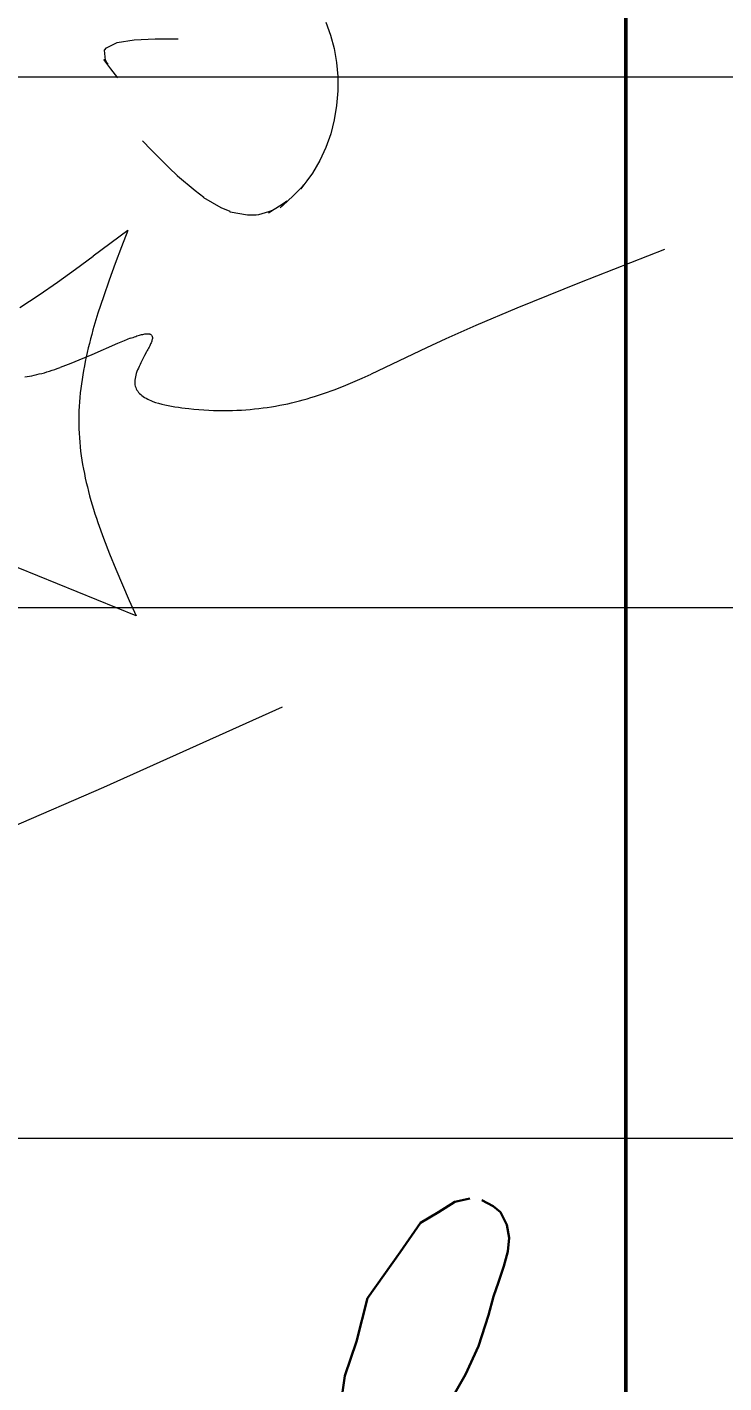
# Model space of a CAD drawing. Header units: millimetres. Extents: x 30169 to 203393, y 1026 to 13462.
# Drawn here: x 121767 to 122030, y 1534 to 2045 of the extents above; entities that cross this region are included whole.
import ezdxf
from ezdxf import colors
from ezdxf.entities.mleader import LeaderData, LeaderLine
from ezdxf.math import Vec2, Vec3

# ---------------------------------------------------------------- set-up
doc = ezdxf.new("R2010")
doc.units = ezdxf.units.MM
for name, color, linetype, lineweight in [('4.4.4._Сэндвич', 252, 'Continuous', 53), ('5', 7, 'Continuous', 13), ('RC-Выноски', 7, 'Continuous', 0)]:
    doc.layers.add(name, color=color, linetype=linetype, lineweight=lineweight)
doc.layers.add('STANDARD', color=18, linetype='Continuous', lineweight=25, true_color=0x000000)
doc.styles.add('RubezhCAD', font='arial.ttf', dxfattribs={"width": 0.8})

# ---------------------------------------------------------------- blocks, each defined once
blk = doc.blocks.new('подпись Громов')
at = {"color": 0, "lineweight": 30, "ltscale": 1000}
for p, q in [((4.928, 4.827), (4.521, 4.736)), ((3.946, 4.683), (3.615, 4.571)), ((4.283, 4.683), (3.946, 4.683)), ((4.521, 4.736), (4.283, 4.683)), ((3.615, 4.571), (3.294, 4.462)), ((3.294, 4.462), (2.816, 4.287)), ((3.294, 4.462), (3.197, 4.287)), ((2.816, 4.287), (2.488, 4.092)), ((3.197, 4.287), (3.092, 4.153)), ((12.945, 4.235), (13.098, 4.328)), ((13.098, 4.328), (13.235, 4.361)), ((13.346, 4.346), (13.453, 4.29)), ((13.453, 4.29), (13.521, 4.234)), ((3.092, 4.153), (3.005, 4.005)), ((12.777, 4.134), (12.945, 4.235)), ((13.521, 4.234), (13.58, 4.117)), ((2.488, 4.092), (2.041, 3.96)), ((12.588, 3.864), (12.777, 4.134)), ((13.58, 4.117), (13.602, 3.995)), ((2.041, 3.96), (1.877, 3.777)), ((3.005, 4.005), (2.957, 3.864)), ((13.602, 3.995), (13.587, 3.868)), ((1.877, 3.777), (1.808, 3.648)), ((2.957, 3.864), (2.937, 3.7)), ((12.286, 3.435), (12.588, 3.864)), ((13.587, 3.868), (13.55, 3.732)), ((1.808, 3.648), (1.789, 3.509)), ((2.937, 3.7), (2.881, 3.462)), ((13.55, 3.732), (13.502, 3.584)), ((3.959, 3.556), (3.662, 3.491)), ((4.257, 3.556), (3.959, 3.556)), ((4.637, 3.415), (4.257, 3.556)), ((13.502, 3.584), (13.454, 3.45)), ((1.789, 3.509), (1.803, 3.332)), ((2.881, 3.462), (2.823, 3.218)), ((3.236, 3.398), (2.909, 3.171)), ((3.662, 3.491), (3.236, 3.398)), ((12.184, 3.034), (12.286, 3.435)), ((13.454, 3.45), (13.408, 3.278)), ((1.803, 3.332), (1.862, 3.232)), ((13.408, 3.278), (13.317, 2.992)), ((1.862, 3.232), (1.927, 3.195)), ((1.927, 3.195), (1.988, 3.159)), ((2.909, 3.171), (2.578, 2.863)), ((2.823, 3.218), (2.756, 2.936)), ((12.076, 2.714), (12.184, 3.034)), ((2.756, 2.936), (2.702, 2.598)), ((13.317, 2.992), (13.197, 2.728)), ((2.578, 2.863), (2.241, 2.548)), ((12.039, 2.456), (12.076, 2.714)), ((13.197, 2.728), (13.061, 2.49)), ((2.241, 2.548), (2.096, 2.181)), ((2.702, 2.598), (2.595, 2.248)), ((11.995, 2.113), (12.039, 2.456)), ((12.936, 2.39), (12.781, 2.178)), ((13.061, 2.49), (12.936, 2.39)), ((4.217, 2.213), (4.448, 2.303)), ((4.448, 2.303), (4.661, 2.303)), ((4.661, 2.303), (4.878, 2.268)), ((4.878, 2.268), (5.013, 2.181)), ((6.281, 2.263), (6.621, 2.347)), ((6.621, 2.347), (6.934, 2.273)), ((6.934, 2.273), (7.106, 2.086)), ((10.079, 2.117), (10.265, 2.286)), ((10.265, 2.286), (10.537, 2.286)), ((10.537, 2.286), (10.865, 2.217)), ((2.096, 2.181), (2.096, 1.84)), ((2.595, 2.248), (2.427, 1.7)), ((3.88, 2.083), (4.217, 2.213)), ((5.013, 2.181), (5.079, 2.062)), ((5.979, 2.044), (6.281, 2.263)), ((7.828, 2.003), (8.023, 2.212)), ((8.023, 2.212), (8.079, 0.723)), ((10.865, 2.217), (10.977, 2.041)), ((12.781, 2.178), (12.495, 1.926)), ((3.609, 1.873), (3.88, 2.083)), ((5.079, 2.062), (5.18, 1.881)), ((5.792, 1.798), (5.934, 2.022)), ((7.106, 2.086), (7.18, 1.868)), ((8.713, 1.858), (8.937, 2.11)), ((8.937, 2.11), (9.002, 0.313)), ((9.88, 1.936), (10.079, 2.117)), ((10.977, 2.041), (11.047, 1.724)), ((11.945, 1.897), (11.995, 2.113)), ((12.813, 2.073), (12.667, 2.053)), ((12.894, 2.073), (12.813, 2.073)), ((13.04, 2.036), (12.894, 2.073)), ((13.112, 1.978), (13.04, 2.036)), ((7.647, 1.808), (7.828, 2.003)), ((9.763, 1.531), (9.88, 1.936)), ((11.945, 1.627), (11.945, 1.897)), ((12.495, 1.926), (12.261, 1.721)), ((13.219, 1.893), (13.112, 1.978)), ((13.288, 1.782), (13.219, 1.893)), ((2.096, 1.84), (2.156, 1.673)), ((3.485, 1.656), (3.609, 1.873)), ((5.18, 1.881), (5.206, 1.797)), ((5.206, 1.797), (5.27, 1.656)), ((5.625, 1.532), (5.792, 1.798)), ((7.18, 1.868), (7.18, 1.56)), ((7.511, 1.505), (7.647, 1.808)), ((8.638, 1.528), (8.713, 1.858)), ((13.359, 1.667), (13.288, 1.782)), ((2.156, 1.673), (2.222, 1.49)), ((2.427, 1.7), (2.326, 1.358)), ((3.254, 1.249), (3.485, 1.656)), ((5.27, 1.656), (5.27, 1.496)), ((11.047, 1.724), (11.047, 1.443)), ((12.261, 1.721), (12.023, 1.448)), ((13.398, 1.557), (13.359, 1.667)), ((4.092, 1.403), (4.266, 1.512)), ((5.545, 1.179), (5.625, 1.532)), ((7.18, 1.56), (7.115, 1.286)), ((8.443, 1.151), (8.638, 1.528)), ((9.686, 1.267), (9.763, 1.531)), ((13.414, 1.46), (13.398, 1.557)), ((2.222, 1.49), (2.452, 1.225)), ((3.87, 1.264), (4.092, 1.403)), ((5.27, 1.496), (5.236, 1.297)), ((7.353, 1.151), (7.511, 1.505)), ((11.047, 1.443), (10.966, 1.177)), ((12.023, 1.448), (11.866, 1.268)), ((13.394, 1.375), (13.414, 1.46)), ((2.326, 1.358), (2.128, 1.01)), ((3.648, 1.125), (3.87, 1.264)), ((5.236, 1.297), (5.123, 1.079)), ((7.115, 1.286), (6.92, 1.011)), ((9.686, 0.951), (9.686, 1.267)), ((11.866, 1.268), (11.823, 1.121)), ((13.343, 1.206), (13.382, 1.32)), ((13.382, 1.32), (13.394, 1.375)), ((2.452, 1.225), (2.662, 1.055)), ((3.012, 0.825), (3.254, 1.249)), ((5.615, 0.909), (5.545, 1.179)), ((7.106, 0.853), (7.353, 1.151)), ((8.079, 0.723), (8.443, 1.151)), ((10.966, 1.177), (10.874, 1.005)), ((13.313, 1.126), (13.343, 1.206)), ((2.128, 1.01), (1.84, 0.722)), ((2.662, 1.055), (2.928, 0.953)), ((3.203, 0.953), (3.427, 1.04)), ((3.427, 1.04), (3.648, 1.125)), ((5.123, 1.079), (4.982, 0.883)), ((6.92, 1.011), (6.663, 0.862)), ((11.823, 1.121), (11.733, 0.973)), ((13.218, 0.952), (13.279, 1.039)), ((13.279, 1.039), (13.313, 1.126)), ((2.928, 0.953), (3.203, 0.953)), ((3.802, 0.847), (3.667, 0.932)), ((4.982, 0.883), (4.761, 0.727)), ((5.769, 0.746), (5.615, 0.909)), ((9.851, 0.763), (9.686, 0.951)), ((10.874, 1.005), (10.767, 0.846)), ((11.733, 0.973), (11.733, 0.876)), ((13.025, 0.805), (13.218, 0.952)), ((2.74, 0.347), (3.012, 0.825)), ((3.956, 0.801), (3.802, 0.847)), ((4.165, 0.738), (3.956, 0.801)), ((6.356, 0.778), (6.047, 0.694)), ((6.663, 0.862), (6.356, 0.778)), ((9.922, 0.645), (9.851, 0.763)), ((10.767, 0.846), (10.635, 0.693)), ((11.733, 0.876), (11.781, 0.735)), ((12.783, 0.723), (12.923, 0.77)), ((12.923, 0.77), (13.025, 0.805)), ((4.349, 0.713), (4.165, 0.738)), ((4.55, 0.685), (4.349, 0.713)), ((4.761, 0.727), (4.55, 0.685)), ((6.047, 0.694), (5.769, 0.746)), ((10.015, 0.598), (9.922, 0.645)), ((10.635, 0.693), (10.435, 0.618)), ((11.781, 0.735), (11.912, 0.673)), ((11.912, 0.673), (12.057, 0.629)), ((12.359, 0.624), (12.545, 0.653)), ((12.545, 0.653), (12.668, 0.689)), ((12.668, 0.689), (12.783, 0.723)), ((10.142, 0.576), (10.015, 0.598)), ((10.322, 0.576), (10.142, 0.576)), ((10.435, 0.618), (10.322, 0.576)), ((12.057, 0.629), (12.171, 0.61)), ((12.171, 0.61), (12.269, 0.61)), ((12.269, 0.61), (12.359, 0.624)), ((2.459, -0.146), (2.74, 0.347))]:
    blk.add_line(p, q, dxfattribs=at)
blk = doc.blocks.new('*U296')
at = {"layer": 'STANDARD', "color": 0, "linetype": 'Continuous', "lineweight": 50}
blk.add_line((-130, 55), (-130, 0), dxfattribs=at)
at = {"layer": 'STANDARD', "color": 5, "linetype": 'Continuous', "lineweight": 18}
for p, q in [((-132.829, 20.516), (-132.785, 20.395)), ((-134.897, 20.276), (-134.796, 20.325)), ((-134.796, 20.325), (-134.637, 20.35)), ((-134.637, 20.35), (-134.438, 20.359)), ((-134.438, 20.359), (-134.22, 20.36)), ((-132.785, 20.395), (-132.751, 20.268)), ((-134.915, 20.253), (-134.897, 20.276)), ((-134.907, 20.16), (-134.915, 20.253)), ((-132.751, 20.268), (-132.728, 20.138)), ((-134.857, 20.078), (-134.921, 20.165)), ((-134.921, 20.165), (-134.886, 20.12)), ((-134.886, 20.12), (-134.907, 20.16)), ((-134.79, 19.991), (-134.857, 20.078)), ((-132.728, 20.138), (-132.716, 20.004)), ((-132.716, 20.004), (-132.716, 19.868)), ((-132.716, 19.868), (-132.727, 19.732)), ((-132.727, 19.732), (-132.749, 19.597)), ((-132.749, 19.597), (-132.783, 19.464)), ((-132.783, 19.464), (-132.828, 19.336)), ((-134.475, 19.314), (-134.558, 19.399)), ((-134.475, 19.313), (-134.475, 19.314)), ((-134.31, 19.148), (-134.475, 19.313)), ((-132.828, 19.336), (-132.886, 19.212)), ((-132.886, 19.212), (-132.955, 19.095)), ((-134.227, 19.069), (-134.31, 19.148)), ((-134.227, 19.066), (-134.227, 19.069)), ((-134.062, 18.927), (-134.227, 19.066)), ((-132.955, 19.095), (-133.009, 19.02)), ((-133.979, 18.865), (-134.062, 18.927)), ((-133.068, 18.95), (-133.131, 18.887)), ((-133.038, 18.985), (-133.068, 18.95)), ((-133.009, 19.02), (-133.064, 18.947)), ((-133.064, 18.947), (-133.038, 18.985)), ((-133.979, 18.861), (-133.979, 18.865)), ((-133.815, 18.766), (-133.979, 18.861)), ((-133.23, 18.804), (-133.3, 18.761)), ((-133.259, 18.767), (-133.196, 18.83)), ((-133.195, 18.826), (-133.259, 18.767)), ((-133.196, 18.83), (-133.23, 18.804)), ((-133.131, 18.887), (-133.195, 18.826)), ((-133.732, 18.731), (-133.815, 18.766)), ((-133.732, 18.725), (-133.732, 18.731)), ((-133.569, 18.697), (-133.732, 18.725)), ((-133.487, 18.699), (-133.569, 18.697)), ((-133.465, 18.701), (-133.487, 18.699)), ((-133.37, 18.728), (-133.465, 18.701)), ((-133.3, 18.761), (-133.37, 18.72)), ((-133.37, 18.72), (-133.335, 18.743)), ((-133.335, 18.743), (-133.37, 18.728)), ((-134.695, 18.554), (-135.022, 18.31)), ((-134.695, 18.554), (-134.756, 18.398)), ((-135.188, 18.188), (-135.022, 18.31)), ((-134.756, 18.398), (-134.815, 18.241)), ((-129.637, 18.373), (-130.438, 18.06)), ((-135.358, 18.067), (-135.188, 18.188)), ((-134.815, 18.241), (-134.872, 18.085)), ((-135.533, 17.946), (-135.358, 18.067)), ((-134.872, 18.085), (-134.927, 17.929)), ((-130.438, 18.06), (-131.029, 17.82)), ((-135.714, 17.827), (-135.533, 17.946)), ((-134.927, 17.929), (-134.978, 17.773)), ((-134.978, 17.773), (-135.025, 17.617)), ((-131.029, 17.82), (-131.414, 17.657)), ((-131.414, 17.657), (-131.697, 17.532)), ((-135.048, 17.532), (-135.059, 17.489)), ((-135.037, 17.574), (-135.048, 17.532)), ((-135.025, 17.617), (-135.037, 17.574)), ((-134.732, 17.514), (-134.794, 17.487)), ((-134.702, 17.526), (-134.732, 17.514)), ((-134.674, 17.537), (-134.702, 17.526)), ((-134.674, 17.537), (-134.66, 17.542)), ((-134.66, 17.542), (-134.647, 17.546)), ((-134.647, 17.546), (-134.634, 17.551)), ((-134.634, 17.551), (-134.622, 17.555)), ((-134.622, 17.555), (-134.61, 17.559)), ((-134.61, 17.559), (-134.598, 17.563)), ((-134.598, 17.563), (-134.587, 17.566)), ((-134.587, 17.566), (-134.576, 17.569)), ((-134.576, 17.569), (-134.566, 17.572)), ((-134.566, 17.572), (-134.556, 17.574)), ((-134.556, 17.574), (-134.546, 17.576)), ((-134.546, 17.576), (-134.537, 17.578)), ((-134.537, 17.578), (-134.528, 17.579)), ((-134.528, 17.579), (-134.52, 17.579)), ((-134.52, 17.579), (-134.513, 17.58)), ((-134.513, 17.58), (-134.506, 17.58)), ((-134.506, 17.58), (-134.499, 17.579)), ((-134.499, 17.579), (-134.493, 17.578)), ((-134.493, 17.578), (-134.488, 17.577)), ((-134.488, 17.577), (-134.483, 17.575)), ((-134.483, 17.575), (-134.479, 17.572)), ((-134.479, 17.572), (-134.475, 17.569)), ((-134.475, 17.569), (-134.472, 17.566)), ((-134.471, 17.51), (-134.474, 17.502)), ((-134.472, 17.566), (-134.469, 17.562)), ((-134.469, 17.519), (-134.471, 17.51)), ((-134.469, 17.562), (-134.467, 17.557)), ((-134.467, 17.527), (-134.469, 17.519)), ((-134.467, 17.557), (-134.466, 17.552)), ((-134.465, 17.534), (-134.467, 17.527)), ((-134.466, 17.552), (-134.465, 17.547)), ((-134.465, 17.547), (-134.465, 17.541)), ((-134.465, 17.541), (-134.465, 17.534)), ((-131.697, 17.532), (-131.881, 17.447)), ((-135.034, 17.383), (-135.159, 17.33)), ((-135.079, 17.404), (-135.089, 17.362)), ((-135.069, 17.447), (-135.079, 17.404)), ((-135.059, 17.489), (-135.069, 17.447)), ((-134.794, 17.487), (-135.034, 17.383)), ((-134.519, 17.411), (-134.538, 17.375)), ((-134.513, 17.422), (-134.519, 17.411)), ((-134.507, 17.433), (-134.513, 17.422)), ((-134.501, 17.444), (-134.507, 17.433)), ((-134.496, 17.455), (-134.501, 17.444)), ((-134.49, 17.465), (-134.496, 17.455)), ((-134.486, 17.475), (-134.49, 17.465)), ((-134.481, 17.485), (-134.486, 17.475)), ((-134.477, 17.494), (-134.481, 17.485)), ((-134.474, 17.502), (-134.477, 17.494)), ((-131.881, 17.447), (-132.402, 17.2)), ((-135.385, 17.244), (-135.361, 17.252)), ((-135.361, 17.252), (-135.335, 17.261)), ((-135.285, 17.28), (-135.335, 17.261)), ((-135.235, 17.299), (-135.285, 17.28)), ((-135.159, 17.33), (-135.235, 17.299)), ((-135.106, 17.277), (-135.114, 17.234)), ((-135.098, 17.319), (-135.106, 17.277)), ((-135.089, 17.362), (-135.098, 17.319)), ((-134.597, 17.256), (-134.604, 17.239)), ((-134.589, 17.273), (-134.597, 17.256)), ((-134.581, 17.29), (-134.589, 17.273)), ((-134.573, 17.307), (-134.581, 17.29)), ((-134.565, 17.324), (-134.573, 17.307)), ((-134.558, 17.337), (-134.565, 17.324)), ((-134.552, 17.35), (-134.558, 17.337)), ((-134.545, 17.362), (-134.552, 17.35)), ((-134.538, 17.375), (-134.545, 17.362)), ((-135.666, 17.175), (-135.645, 17.178)), ((-135.645, 17.178), (-135.623, 17.181)), ((-135.623, 17.181), (-135.6, 17.185)), ((-135.6, 17.185), (-135.578, 17.19)), ((-135.578, 17.19), (-135.555, 17.195)), ((-135.555, 17.195), (-135.531, 17.201)), ((-135.531, 17.201), (-135.507, 17.207)), ((-135.507, 17.207), (-135.483, 17.213)), ((-135.483, 17.213), (-135.459, 17.22)), ((-135.459, 17.22), (-135.435, 17.228)), ((-135.435, 17.228), (-135.41, 17.236)), ((-135.41, 17.236), (-135.385, 17.244)), ((-135.128, 17.149), (-135.134, 17.107)), ((-135.121, 17.192), (-135.128, 17.149)), ((-135.114, 17.234), (-135.121, 17.192)), ((-134.629, 17.142), (-134.63, 17.127)), ((-134.63, 17.127), (-134.63, 17.113)), ((-134.627, 17.158), (-134.629, 17.142)), ((-134.624, 17.173), (-134.627, 17.158)), ((-134.62, 17.19), (-134.624, 17.173)), ((-134.616, 17.206), (-134.62, 17.19)), ((-134.61, 17.223), (-134.616, 17.206)), ((-134.604, 17.239), (-134.61, 17.223)), ((-132.663, 17.087), (-132.575, 17.123)), ((-132.575, 17.123), (-132.488, 17.161)), ((-132.488, 17.161), (-132.402, 17.2)), ((-135.145, 17.022), (-135.149, 16.98)), ((-135.14, 17.065), (-135.145, 17.022)), ((-135.134, 17.107), (-135.14, 17.065)), ((-134.63, 17.113), (-134.629, 17.099)), ((-134.629, 17.099), (-134.626, 17.086)), ((-134.626, 17.086), (-134.622, 17.073)), ((-134.622, 17.073), (-134.616, 17.061)), ((-134.616, 17.061), (-134.61, 17.049)), ((-134.61, 17.049), (-134.603, 17.038)), ((-134.603, 17.038), (-134.594, 17.027)), ((-134.594, 17.027), (-134.585, 17.017)), ((-134.585, 17.017), (-134.574, 17.007)), ((-134.574, 17.007), (-134.563, 16.997)), ((-134.563, 16.997), (-134.551, 16.988)), ((-132.935, 16.989), (-132.843, 17.02)), ((-132.843, 17.02), (-132.752, 17.052)), ((-132.752, 17.052), (-132.663, 17.087)), ((-135.155, 16.896), (-135.157, 16.853)), ((-135.152, 16.938), (-135.155, 16.896)), ((-135.149, 16.98), (-135.152, 16.938)), ((-134.551, 16.988), (-134.538, 16.98)), ((-134.538, 16.98), (-134.524, 16.972)), ((-134.524, 16.972), (-134.509, 16.964)), ((-134.509, 16.964), (-134.494, 16.957)), ((-134.494, 16.957), (-134.478, 16.95)), ((-134.478, 16.95), (-134.461, 16.943)), ((-134.461, 16.943), (-134.434, 16.933)), ((-134.434, 16.933), (-134.406, 16.925)), ((-134.406, 16.925), (-134.377, 16.917)), ((-134.377, 16.917), (-134.346, 16.91)), ((-134.346, 16.91), (-134.315, 16.903)), ((-134.315, 16.903), (-134.284, 16.897)), ((-134.284, 16.897), (-134.252, 16.892)), ((-134.252, 16.892), (-134.219, 16.887)), ((-134.219, 16.887), (-134.187, 16.882)), ((-134.187, 16.882), (-134.154, 16.878)), ((-134.154, 16.878), (-134.122, 16.875)), ((-134.122, 16.875), (-134.073, 16.87)), ((-134.073, 16.87), (-134.026, 16.866)), ((-133.583, 16.864), (-133.542, 16.867)), ((-133.542, 16.867), (-133.501, 16.871)), ((-133.501, 16.871), (-133.46, 16.876)), ((-133.46, 16.876), (-133.42, 16.881)), ((-133.42, 16.881), (-133.381, 16.886)), ((-133.381, 16.886), (-133.342, 16.892)), ((-133.342, 16.892), (-133.303, 16.899)), ((-133.303, 16.899), (-133.264, 16.906)), ((-133.264, 16.906), (-133.226, 16.913)), ((-133.226, 16.913), (-133.189, 16.921)), ((-133.189, 16.921), (-133.152, 16.93)), ((-133.152, 16.93), (-133.115, 16.939)), ((-133.115, 16.939), (-133.078, 16.948)), ((-133.078, 16.948), (-133.042, 16.958)), ((-133.042, 16.958), (-133.006, 16.968)), ((-133.006, 16.968), (-132.97, 16.978)), ((-132.97, 16.978), (-132.935, 16.989)), ((-135.158, 16.811), (-135.159, 16.769)), ((-135.159, 16.769), (-135.159, 16.727)), ((-135.157, 16.853), (-135.158, 16.811)), ((-134.026, 16.866), (-133.979, 16.863)), ((-133.979, 16.863), (-133.933, 16.86)), ((-133.933, 16.86), (-133.887, 16.858)), ((-133.887, 16.858), (-133.842, 16.857)), ((-133.842, 16.857), (-133.798, 16.857)), ((-133.798, 16.857), (-133.754, 16.857)), ((-133.754, 16.857), (-133.71, 16.858)), ((-133.71, 16.858), (-133.667, 16.859)), ((-133.667, 16.859), (-133.625, 16.861)), ((-133.625, 16.861), (-133.583, 16.864)), ((-135.159, 16.727), (-135.158, 16.684)), ((-135.158, 16.684), (-135.156, 16.642)), ((-135.156, 16.642), (-135.153, 16.6)), ((-135.153, 16.6), (-135.15, 16.558)), ((-135.15, 16.558), (-135.146, 16.515)), ((-135.146, 16.515), (-135.141, 16.473)), ((-135.141, 16.473), (-135.135, 16.431)), ((-135.135, 16.431), (-135.129, 16.389)), ((-135.129, 16.389), (-135.122, 16.347)), ((-135.122, 16.347), (-135.114, 16.304)), ((-135.114, 16.304), (-135.106, 16.262)), ((-135.106, 16.262), (-135.097, 16.22)), ((-135.097, 16.22), (-135.088, 16.178)), ((-135.088, 16.178), (-135.077, 16.136)), ((-135.077, 16.136), (-135.067, 16.094)), ((-135.067, 16.094), (-135.056, 16.052)), ((-135.056, 16.052), (-135.044, 16.01)), ((-135.044, 16.01), (-135.032, 15.968)), ((-135.032, 15.968), (-135.019, 15.926)), ((-135.019, 15.926), (-135.006, 15.884)), ((-135.006, 15.884), (-134.992, 15.842)), ((-134.992, 15.842), (-134.978, 15.8)), ((-134.978, 15.8), (-134.925, 15.653)), ((-134.925, 15.653), (-134.869, 15.507)), ((-134.869, 15.507), (-134.809, 15.36)), ((-134.618, 14.921), (-135.731, 15.373)), ((-134.809, 15.36), (-134.747, 15.213)), ((-134.747, 15.213), (-134.682, 15.067)), ((-134.682, 15.067), (-134.618, 14.921)), ((-133.241, 14.06), (-134.925, 13.305)), ((-134.925, 13.305), (-135.796, 12.928))]:
    blk.add_line(p, q, dxfattribs=at)
at = {"layer": 'STANDARD', "color": 0, "linetype": 'Continuous', "lineweight": 13}
for p, q in [((-185, 20), (-120, 20)), ((-185, 15), (-120, 15)), ((-185, 10), (-120, 10))]:
    blk.add_line(p, q, dxfattribs=at)
at = {"layer": '5', "color": 5, "lineweight": 30, "xscale": 1.015998984, "yscale": 1.015998984, "zscale": 1.015998984}
blk.add_blockref('подпись Громов', (-144.919, 5), dxfattribs=at)
blk = doc.blocks.new('монтBTH')
at = {"layer": 'RC-Выноски'}
ml = blk.add_multileader_mtext('Standard', dxfattribs=at)
ml.set_content('труба гофрированная', color=256, style='RubezhCAD')
ml.set_leader_properties()
ml.build(insert=Vec2(0, 0))
ml.multileader.update_dxf_attribs({"text_left_attachment_type": 2, "dogleg_length": 2, "arrow_head_size": 400, "scale": 100})
ctx = ml.context
ctx.base_point, ctx.scale, ctx.char_height, ctx.arrow_head_size, ctx.landing_gap_size, ctx.plane_origin = Vec3(4840290, -934408.9), 100, 250, 400, 100, Vec3(4361988.6, -1122393.1)
ctx.left_attachment, ctx.text_align_type = 2, 1
notes = []
notes.append((ctx, [(1, (1, 1, 0), (4843510.6, -934405.9), (-1, 0), 200, [(0, [(4843857.1, -933478.1)], 0, [])])]))
ctx.mtext.insert, ctx.mtext.width, ctx.mtext.alignment, ctx.mtext.flow_direction = Vec3(4841800.3, -934244.1), 2861.911, 2, 5
ml = blk.add_multileader_mtext('Standard', dxfattribs=at)
ml.set_content('скоба крепежная', color=256, style='RubezhCAD')
ml.set_leader_properties()
ml.build(insert=Vec2(0, 0))
ml.multileader.update_dxf_attribs({"text_left_attachment_type": 2, "dogleg_length": 2, "arrow_head_size": 400, "scale": 100})
ctx = ml.context
ctx.base_point, ctx.scale, ctx.char_height, ctx.arrow_head_size, ctx.landing_gap_size, ctx.plane_origin = Vec3(4840942.4, -935133.7), 100, 250, 400, 100, Vec3(4361988.6, -1123117.9)
ctx.left_attachment, ctx.text_align_type = 2, 1
notes.append((ctx, [(1, (1, 1, 0), (4843510.6, -935130.7), (-1, 0), 200, [(0, [(4844253, -933754.3)], 0, [])])]))
ctx.mtext.insert, ctx.mtext.width, ctx.mtext.alignment, ctx.mtext.flow_direction = Vec3(4842126.5, -934971), 2861.911, 2, 5
ml = blk.add_multileader_mtext('Standard', dxfattribs=at)
ml.set_content('Извещатель пожарный дымовой', color=256, style='RubezhCAD')
ml.set_leader_properties()
ml.build(insert=Vec2(0, 0))
ml.multileader.update_dxf_attribs({"text_left_attachment_type": 2, "dogleg_length": 2, "arrow_head_size": 400, "scale": 100})
ctx = ml.context
ctx.base_point, ctx.scale, ctx.char_height, ctx.arrow_head_size, ctx.landing_gap_size, ctx.plane_origin = Vec3(4844143.5, -935339.1), 100, 250, 400, 100, Vec3(4365548.8, -1123117.9)
ctx.left_attachment, ctx.text_align_type = 2, 1
notes.append((ctx, [(1, (1, 1, 0), (4847070.8, -935130.7), (-1, 0), 200, [(0, [(4846625.7, -933852.6)], 0, [])])]))
ctx.mtext.insert, ctx.mtext.width, ctx.mtext.alignment, ctx.mtext.flow_direction = Vec3(4845507.1, -934971), 2861.911, 2, 5
for ctx, leaders in notes:
    for number, flags, end, landing, length, lines in leaders:
        leader = LeaderData()
        leader.index, (leader.has_last_leader_line, leader.has_dogleg_vector, leader.attachment_direction) = number, flags
        leader.last_leader_point, leader.dogleg_vector, leader.dogleg_length = Vec3(end), Vec3(landing), length
        for number, points, colour, breaks in lines:
            line = LeaderLine()
            line.index, line.vertices, line.color, line.breaks = number, Vec3.list(points), colors.encode_raw_color(colour), breaks
            leader.lines.append(line)
        ctx.leaders.append(leader)

msp = doc.modelspace()

# ---------------------------------------------------------------- block references
at = {"xscale": 40, "yscale": 40, "zscale": 40}
msp.add_blockref('*U296', (127192.78, 1226.39), dxfattribs=at)
at = {"layer": '4.4.4._Сэндвич', "color": 1, "lineweight": 0, "xscale": 0.35, "yscale": 0.35, "zscale": 0.35}
msp.add_blockref('монтBTH', (-1578195.66, 328893.43), dxfattribs=at)

doc.saveas('drawing.dxf')
